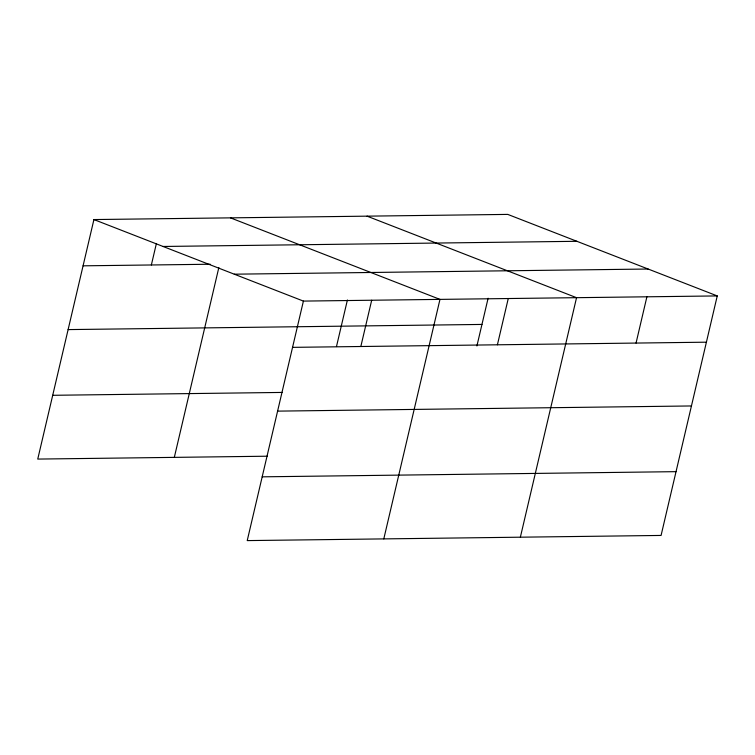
<?xml version="1.0" encoding="UTF-8"?>
<svg xmlns="http://www.w3.org/2000/svg" width="755" height="755" viewBox="0 0 755 755"><rect width="100%" height="100%" fill="white"/><g stroke="black" fill="none" stroke-linecap="round" stroke-linejoin="round"><path stroke-width="1.13" d="M717.25 295.922L303.406 301.094L247.225 540.599L661.078 535.437L717.25 295.922L507.775 214.401L93.922 219.563L37.75 459.078L267.327 456.209M151.359 264.977L156.389 243.535M174.32 457.37L218.846 267.534M336.475 346.573L347.404 299.99M360.833 346.498L371.686 300.245M383.795 538.9L439.976 299.386L230.492 217.865M476.915 345.95L488.108 298.234M497.403 344.799L508.257 298.536M520.365 537.192L576.546 297.687L367.062 216.156M636.05 343.063L646.893 296.809M163.052 246.47L576.905 241.298M83.078 265.826L210.23 264.241M234.276 274.188L648.12 269.025M68.12 329.595L481.964 324.433M292.553 347.357L706.397 342.185M52.708 395.299L282.285 392.43M277.595 411.126L691.438 405.954M262.183 476.83L676.027 471.658M93.922 219.563L303.406 301.094"/></g></svg>
